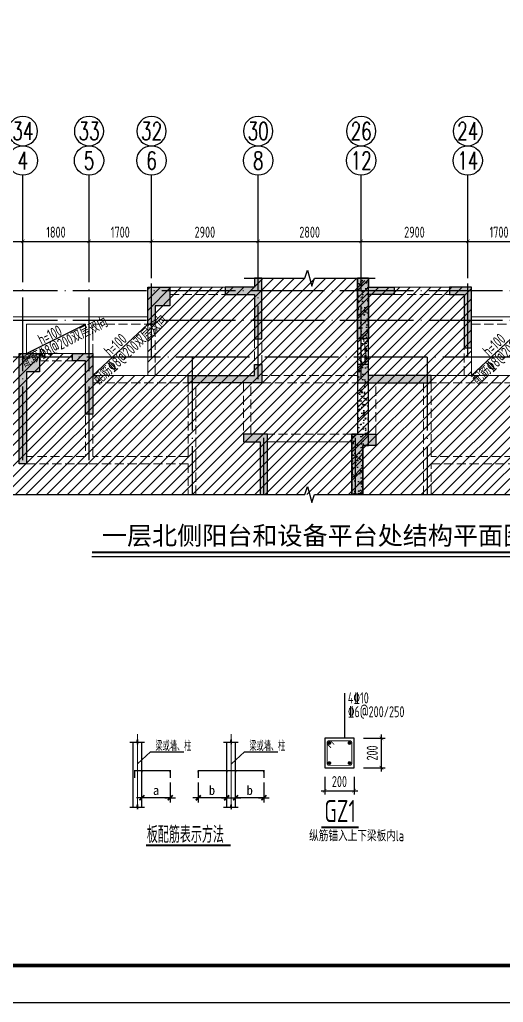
# Model space of a CAD drawing. Extents: x -655480 to 203344, y -294099 to 287156.
# Drawn here: x -189673 to -176519, y 166782 to 193520 of the extents above; entities that cross this region are included whole.
import ezdxf
from ezdxf.enums import TextEntityAlignment as Align

# ---------------------------------------------------------------- set-up
doc = ezdxf.new("R2010")
doc.units = 0
doc.header["$LTSCALE"] = 1000
doc.linetypes.add('DASH', pattern=[0.35, 0.25, -0.1])
doc.linetypes.add('DOTE', pattern=[2.42, 2, -0.2, 0.02, -0.2])
doc.layers.get('0').update_dxf_attribs({"linetype": 'CONTINUOUS'})
doc.layers.get('DEFPOINTS').update_dxf_attribs({"linetype": 'CONTINUOUS'})
for name, color, linetype in [('-TK', 7, 'CONTINUOUS'), ('A-AXIS', 1, 'CONTINUOUS'), ('A-DOTE', 10, 'DOTE'), ('AXIS_NUM', 7, 'CONTINUOUS'), ('DIM', 2, 'CONTINUOUS'), ('GJ', 5, 'CONTINUOUS'), ('HATCH', 8, 'CONTINUOUS'), ('LINK', 6, 'CONTINUOUS'), ('OUTLINE', 2, 'CONTINUOUS'), ('REIN', 6, 'CONTINUOUS'), ('S-L主梁线', 4, 'DASH'), ('S-L梁编号', 6, 'CONTINUOUS'), ('S-Q墙填充', 252, 'CONTINUOUS'), ('S-Q墙实线', 6, 'CONTINUOUS'), ('S-Y一般标注', 3, 'CONTINUOUS'), ('S-大样-砼线', 7, 'CONTINUOUS'), ('S-引出线', 40, 'CONTINUOUS'), ('S-文字', 7, 'CONTINUOUS'), ('S-楼板文字', 7, 'CONTINUOUS'), ('TEXT', 2, 'CONTINUOUS'), ('THIN', 7, 'CONTINUOUS'), ('大样线', 40, 'CONTINUOUS'), ('悬梁', 4, 'CONTINUOUS'), ('空调洞口标注', 130, 'CONTINUOUS'), ('说明文字', 7, 'CONTINUOUS')]:
    doc.layers.add(name, color=color, linetype=linetype)
doc.layers.add('DOTE', color=19, linetype='DOTE', lineweight=9)
doc.styles.add('-宋体', font='', dxfattribs={"width": 0.7, "height": 300, "bigfont": '宋体.TTF'})
doc.styles.add('10', font='', dxfattribs={"width": 0.7, "height": 300})
doc.styles.add('TSSD_Axis', font='complex.shx', dxfattribs={"width": 0.7, "bigfont": 'hztxt.shx'})
doc.styles.add('TSSD_DIMENSION', font='Tssdeng.shx', dxfattribs={"width": 0.7, "bigfont": 'tssdchn.shx'})
doc.styles.add('TSSD_Label', font='Tssdeng.shx', dxfattribs={"width": 0.7, "bigfont": 'hztxt.shx'})
doc.styles.add('TSSD_Norm', font='Tssdeng.shx', dxfattribs={"bigfont": 'tssdchn.shx'})
doc.styles.add('TSSD_REIN', font='tssdeng.shx', dxfattribs={"width": 0.7, "height": 300, "bigfont": 'tssdchn.shx'})
doc.styles.get('-宋体').set_extended_font_data('SimSun')
doc.styles.get('10').set_extended_font_data('SimSun')
doc.dimstyles.new('TSSD_100_100', dxfattribs={"dimtxt": 300, "dimasz": 100, "dimexe": 100, "dimexo": 250, "dimgap": 100, "dimtad": 1, "dimdec": 0, "dimzin": 0, "dimdsep": 46, "dimtxsty": 'TSSD_DIMENSION', "dimblk": 'ARCHTICK', "dimcen": 0, "dimdle": 100, "dimclrt": 7, "dimadec": 0, "dimazin": 0, "dimtfac": 1, "dimtdec": 0, "dimtix": 1, "dimtmove": 2, "dimatfit": 3, "dimldrblk": 'ARCHTICK', "dimfxl": 1, "dimtolj": 1, "dimtzin": 0, "dimarcsym": 0})
doc.dimstyles.new('TSSD_25_100', dxfattribs={"dimtxt": 300, "dimasz": 100, "dimexe": 100, "dimexo": 250, "dimgap": 100, "dimtad": 1, "dimdec": 0, "dimlfac": 0.25, "dimzin": 0, "dimdsep": 46, "dimtxsty": 'TSSD_DIMENSION', "dimblk": 'ARCHTICK', "dimcen": 0, "dimdle": 100, "dimclrt": 7, "dimadec": 0, "dimazin": 0, "dimtfac": 1, "dimtdec": 0, "dimtix": 1, "dimtmove": 2, "dimatfit": 3, "dimldrblk": 'ARCHTICK', "dimfxl": 1, "dimtolj": 1, "dimtzin": 0, "dimarcsym": 0})

# ---------------------------------------------------------------- blocks, each defined once
blk = doc.blocks.new('A1')
blk.add_lwpolyline([(0, 59400), (0, 0), (84100, 0), (84100, 59400)], close=True)
at = {"const_width": 100}
blk.add_lwpolyline([(2500, 58400), (2500, 1000), (83100, 1000), (83100, 58400)], close=True, dxfattribs=at)
blk = doc.blocks.new('ts_axno')
at = {"color": 0, "linetype": 'ByBlock', "lineweight": -2}
blk.add_circle((0, 0), 0.5, dxfattribs=at)
at = {"color": 0, "linetype": 'ByBlock', "lineweight": -2, "style": 'TSSD_Axis', "width": 0.7}
blk.add_attdef('A', text='', height=0.6, dxfattribs=at).set_placement((0, 0), align=Align.MIDDLE_CENTER)
blk = doc.blocks.new('_ArchTick')
at = {"color": 0, "linetype": 'ByBlock', "const_width": 0.15}
blk.add_lwpolyline([(-0.5, -0.5), (0.5, 0.5)], dxfattribs=at)
blk = doc.blocks.new('*D758')
at = {"layer": 'DEFPOINTS', "color": 0, "transparency": 16777216}
for p in [(9300, 8574), (6400, 7574), (9300, 7574)]:
    blk.add_point(p, dxfattribs=at)
at = {"layer": 'S-Y一般标注', "color": 0, "lineweight": -2, "transparency": 16777216}
for p, q in [((6300, 8574), (9400, 8574)), ((6400, 7824), (6400, 8674)), ((9300, 7824), (9300, 8674))]:
    blk.add_line(p, q, dxfattribs=at)
at = {"layer": 'S-Y一般标注', "color": 0, "lineweight": -2, "transparency": 16777216, "xscale": 100, "yscale": 100, "zscale": 100, "rotation": 180}
blk.add_blockref('_ArchTick', (6400, 8574), dxfattribs=at)
at = {"layer": 'S-Y一般标注', "color": 0, "lineweight": -2, "transparency": 16777216, "xscale": 100, "yscale": 100, "zscale": 100}
blk.add_blockref('_ArchTick', (9300, 8574), dxfattribs=at)
at = {"layer": 'S-Y一般标注', "color": 7, "transparency": 16777216, "insert": (7850, 8824), "char_height": 300, "attachment_point": 5, "style": 'TSSD_DIMENSION'}
blk.add_mtext('\\A1;2900', dxfattribs=at)
blk = doc.blocks.new('*D759')
at = {"layer": 'DEFPOINTS', "color": 0, "transparency": 16777216}
for p in [(11100, 8574), (9300, 7574), (11100, 7574)]:
    blk.add_point(p, dxfattribs=at)
at = {"layer": 'S-Y一般标注', "color": 0, "lineweight": -2, "transparency": 16777216}
for p, q in [((9200, 8574), (11200, 8574)), ((9300, 7824), (9300, 8674)), ((11100, 7824), (11100, 8674))]:
    blk.add_line(p, q, dxfattribs=at)
at = {"layer": 'S-Y一般标注', "color": 0, "lineweight": -2, "transparency": 16777216, "xscale": 100, "yscale": 100, "zscale": 100, "rotation": 180}
blk.add_blockref('_ArchTick', (9300, 8574), dxfattribs=at)
at = {"layer": 'S-Y一般标注', "color": 0, "lineweight": -2, "transparency": 16777216, "xscale": 100, "yscale": 100, "zscale": 100}
blk.add_blockref('_ArchTick', (11100, 8574), dxfattribs=at)
at = {"layer": 'S-Y一般标注', "color": 7, "transparency": 16777216, "insert": (10200, 8824), "char_height": 300, "attachment_point": 5, "style": 'TSSD_DIMENSION'}
blk.add_mtext('\\A1;1800', dxfattribs=at)
blk = doc.blocks.new('*D760')
at = {"layer": 'DEFPOINTS', "color": 0, "transparency": 16777216}
for p in [(12800, 8574), (11100, 7574), (12800, 7574)]:
    blk.add_point(p, dxfattribs=at)
at = {"layer": 'S-Y一般标注', "color": 0, "lineweight": -2, "transparency": 16777216}
for p, q in [((11000, 8574), (12900, 8574)), ((11100, 7824), (11100, 8674)), ((12800, 7824), (12800, 8674))]:
    blk.add_line(p, q, dxfattribs=at)
at = {"layer": 'S-Y一般标注', "color": 0, "lineweight": -2, "transparency": 16777216, "xscale": 100, "yscale": 100, "zscale": 100, "rotation": 180}
blk.add_blockref('_ArchTick', (11100, 8574), dxfattribs=at)
at = {"layer": 'S-Y一般标注', "color": 0, "lineweight": -2, "transparency": 16777216, "xscale": 100, "yscale": 100, "zscale": 100}
blk.add_blockref('_ArchTick', (12800, 8574), dxfattribs=at)
at = {"layer": 'S-Y一般标注', "color": 7, "transparency": 16777216, "insert": (11950, 8824), "char_height": 300, "attachment_point": 5, "style": 'TSSD_DIMENSION'}
blk.add_mtext('\\A1;1700', dxfattribs=at)
blk = doc.blocks.new('*D761')
at = {"layer": 'DEFPOINTS', "color": 0, "transparency": 16777216}
for p in [(15700, 8574), (12800, 7574), (15700, 7574)]:
    blk.add_point(p, dxfattribs=at)
at = {"layer": 'S-Y一般标注', "color": 0, "lineweight": -2, "transparency": 16777216}
for p, q in [((12700, 8574), (15800, 8574)), ((12800, 7824), (12800, 8674)), ((15700, 7824), (15700, 8674))]:
    blk.add_line(p, q, dxfattribs=at)
at = {"layer": 'S-Y一般标注', "color": 0, "lineweight": -2, "transparency": 16777216, "xscale": 100, "yscale": 100, "zscale": 100, "rotation": 180}
blk.add_blockref('_ArchTick', (12800, 8574), dxfattribs=at)
at = {"layer": 'S-Y一般标注', "color": 0, "lineweight": -2, "transparency": 16777216, "xscale": 100, "yscale": 100, "zscale": 100}
blk.add_blockref('_ArchTick', (15700, 8574), dxfattribs=at)
at = {"layer": 'S-Y一般标注', "color": 7, "transparency": 16777216, "insert": (14250, 8824), "char_height": 300, "attachment_point": 5, "style": 'TSSD_DIMENSION'}
blk.add_mtext('\\A1;2900', dxfattribs=at)
blk = doc.blocks.new('*D762')
at = {"layer": 'DEFPOINTS', "color": 0, "transparency": 16777216}
for p in [(18500, 8574), (15700, 7574), (18500, 7574)]:
    blk.add_point(p, dxfattribs=at)
at = {"layer": 'S-Y一般标注', "color": 0, "lineweight": -2, "transparency": 16777216}
for p, q in [((15600, 8574), (18600, 8574)), ((15700, 7824), (15700, 8674)), ((18500, 7824), (18500, 8674))]:
    blk.add_line(p, q, dxfattribs=at)
at = {"layer": 'S-Y一般标注', "color": 0, "lineweight": -2, "transparency": 16777216, "xscale": 100, "yscale": 100, "zscale": 100, "rotation": 180}
blk.add_blockref('_ArchTick', (15700, 8574), dxfattribs=at)
at = {"layer": 'S-Y一般标注', "color": 0, "lineweight": -2, "transparency": 16777216, "xscale": 100, "yscale": 100, "zscale": 100}
blk.add_blockref('_ArchTick', (18500, 8574), dxfattribs=at)
at = {"layer": 'S-Y一般标注', "color": 7, "transparency": 16777216, "insert": (17100, 8824), "char_height": 300, "attachment_point": 5, "style": 'TSSD_DIMENSION'}
blk.add_mtext('\\A1;2800', dxfattribs=at)
blk = doc.blocks.new('*D763')
at = {"layer": 'DEFPOINTS', "color": 0, "transparency": 16777216}
for p in [(21400, 8574), (18500, 7574), (21400, 7574)]:
    blk.add_point(p, dxfattribs=at)
at = {"layer": 'S-Y一般标注', "color": 0, "lineweight": -2, "transparency": 16777216}
for p, q in [((18400, 8574), (21500, 8574)), ((18500, 7824), (18500, 8674)), ((21400, 7824), (21400, 8674))]:
    blk.add_line(p, q, dxfattribs=at)
at = {"layer": 'S-Y一般标注', "color": 0, "lineweight": -2, "transparency": 16777216, "xscale": 100, "yscale": 100, "zscale": 100, "rotation": 180}
blk.add_blockref('_ArchTick', (18500, 8574), dxfattribs=at)
at = {"layer": 'S-Y一般标注', "color": 0, "lineweight": -2, "transparency": 16777216, "xscale": 100, "yscale": 100, "zscale": 100}
blk.add_blockref('_ArchTick', (21400, 8574), dxfattribs=at)
at = {"layer": 'S-Y一般标注', "color": 7, "transparency": 16777216, "insert": (19950, 8824), "char_height": 300, "attachment_point": 5, "style": 'TSSD_DIMENSION'}
blk.add_mtext('\\A1;2900', dxfattribs=at)
blk = doc.blocks.new('*D764')
at = {"layer": 'DEFPOINTS', "color": 0, "transparency": 16777216}
for p in [(23100, 8574), (21400, 7574), (23100, 7574)]:
    blk.add_point(p, dxfattribs=at)
at = {"layer": 'S-Y一般标注', "color": 0, "lineweight": -2, "transparency": 16777216}
for p, q in [((21300, 8574), (23200, 8574)), ((21400, 7824), (21400, 8674)), ((23100, 7824), (23100, 8674))]:
    blk.add_line(p, q, dxfattribs=at)
at = {"layer": 'S-Y一般标注', "color": 0, "lineweight": -2, "transparency": 16777216, "xscale": 100, "yscale": 100, "zscale": 100, "rotation": 180}
blk.add_blockref('_ArchTick', (21400, 8574), dxfattribs=at)
at = {"layer": 'S-Y一般标注', "color": 0, "lineweight": -2, "transparency": 16777216, "xscale": 100, "yscale": 100, "zscale": 100}
blk.add_blockref('_ArchTick', (23100, 8574), dxfattribs=at)
at = {"layer": 'S-Y一般标注', "color": 7, "transparency": 16777216, "insert": (22250, 8824), "char_height": 300, "attachment_point": 5, "style": 'TSSD_DIMENSION'}
blk.add_mtext('\\A1;1700', dxfattribs=at)
blk = doc.blocks.new('_DIMX')
blk.add_line((-150, 0), (150, 0))
at = {"const_width": 50}
blk.add_lwpolyline([(-70, -70), (70, 70)], dxfattribs=at)
blk = doc.blocks.new('A$C1DDD5A89')
at = {"color": 6, "const_width": 50}
blk.add_lwpolyline([(439, 25), (2741, 25)], dxfattribs=at)
at = {"layer": 'DOTE', "color": 8, "linetype": 'DOTE'}
for p, q in [((202, 3054), (202, 888)), ((2750, 3054), (2750, 888))]:
    blk.add_line(p, q, dxfattribs=at)
at = {"layer": 'GJ'}
blk.add_point((1858, 2022), dxfattribs=at)
at = {"layer": 'REIN', "color": 1, "const_width": 40}
for points in [[(129, 1860), (129, 2059), (1095, 2059), (1095, 1860)], [(1858, 1860), (1858, 2059), (3643, 2059), (3643, 1860)]]:
    blk.add_lwpolyline(points, dxfattribs=at)
at = {"layer": '大样线'}
for p, q in [((0, 2837), (188, 2837)), ((81, 2837), (81, 1066)), ((188, 2837), (202, 2909)), ((202, 2909), (202, 2778)), ((202, 2778), (217, 2837)), ((217, 2837), (395, 2837)), ((2548, 2837), (2736, 2837)), ((2736, 2837), (2751, 2909)), ((2751, 2909), (2751, 2778)), ((2751, 2778), (2766, 2837)), ((2766, 2837), (2943, 2837)), ((202, 2247), (556, 2571)), ((556, 2571), (1467, 2571)), ((2758, 2247), (3112, 2571)), ((3112, 2571), (4023, 2571)), ((188, 1066), (202, 1138)), ((202, 1138), (202, 1006)), ((2736, 1066), (2751, 1138)), ((2751, 1138), (2751, 1006)), ((0, 1066), (188, 1066)), ((202, 1006), (217, 1066)), ((217, 1066), (395, 1066)), ((2548, 1066), (2736, 1066)), ((2751, 1006), (2766, 1066)), ((2766, 1066), (2943, 1066))]:
    blk.add_line(p, q, dxfattribs=at)
at = {"layer": '大样线', "linetype": 'ByBlock'}
for p, q in [((323, 1066), (323, 2837)), ((2630, 1066), (2630, 2837)), ((2871, 1066), (2871, 2837))]:
    blk.add_line(p, q, dxfattribs=at)
at = {"layer": '大样线', "color": 0, "linetype": 'ByBlock'}
for p in [(323, 2022), (1095, 2022), (2630, 2022), (2871, 2022), (3643, 2022), (202, 1319)]:
    blk.add_point(p, dxfattribs=at)
at = {"layer": '空调洞口标注'}
for p, q in [((1095, 1732), (1095, 1190)), ((1858, 1732), (1858, 1190)), ((3643, 1732), (3643, 1190)), ((1094, 1319), (203, 1319)), ((2629, 1319), (1859, 1319)), ((3642, 1319), (2872, 1319))]:
    blk.add_line(p, q, dxfattribs=at)
blk.add_point((1858, 1319), dxfattribs=at)
at = {"layer": '空调洞口标注', "color": 0, "linetype": 'ByBlock'}
blk.add_point((2871, 1319), dxfattribs=at)
at = {"layer": '空调洞口标注', "xscale": 0.9649999998509884, "yscale": 0.9649999998509884, "zscale": 0.965, "rotation": 180}
for p in [(323, 1319), (1858, 1319)]:
    blk.add_blockref('_DIMX', p, dxfattribs=at)
at = {"layer": '空调洞口标注', "xscale": 0.9649999998509884, "yscale": 0.9649999998509884, "zscale": 0.965}
for p in [(1095, 1319), (2630, 1319), (2872, 1319), (3643, 1319)]:
    blk.add_blockref('_DIMX', p, dxfattribs=at)
at = {"layer": '空调洞口标注', "style": '10'}
for s, p in [('b', (2231, 1523)), ('b', (3257, 1523)), ('a', (709, 1523))]:
    blk.add_text(s, height=250, dxfattribs=at).set_placement(p, align=Align.MIDDLE_CENTER)
at = {"layer": '说明文字'}
for s, height, style, width, p in [('梁或墙、柱', 250, 'TSSD_REIN', 0.6, (693, 2596)), ('梁或墙、柱', 250, 'TSSD_REIN', 0.6, (3249, 2596)), ('板配筋表示方法', 450, 'TSSD_DIMENSION', 0.7, (459, 91))]:
    blk.add_text(s, height=height, dxfattribs=dict(at, style=style, width=width)).set_placement(p)
blk = doc.blocks.new('*D877')
at = {"layer": 'DEFPOINTS', "color": 0, "transparency": 16777216}
for p in [(-180576, 173966), (-179834, 173966), (-180576, 173166)]:
    blk.add_point(p, dxfattribs=at)
at = {"layer": 'DIM', "color": 0, "lineweight": -2, "transparency": 16777216}
for p, q in [((-179834, 173066), (-179834, 174066)), ((-180326, 173966), (-179734, 173966)), ((-180326, 173166), (-179734, 173166))]:
    blk.add_line(p, q, dxfattribs=at)
at = {"layer": 'DIM', "color": 0, "lineweight": -2, "transparency": 16777216, "xscale": 100, "yscale": 100, "zscale": 100}
for p, rotation in [((-179834, 173966), 90), ((-179834, 173166), 270)]:
    blk.add_blockref('_ArchTick', p, dxfattribs=dict(at, rotation=rotation))
at = {"layer": 'DIM', "color": 7, "transparency": 16777216, "insert": (-180084, 173566), "char_height": 300, "attachment_point": 5, "rotation": 90, "style": 'TSSD_DIMENSION'}
blk.add_mtext('\\A1;200', dxfattribs=at)
blk = doc.blocks.new('*D878')
at = {"layer": 'DEFPOINTS', "color": 0, "transparency": 16777216}
for p in [(-181376, 173166), (-180576, 173166), (-180576, 172539)]:
    blk.add_point(p, dxfattribs=at)
at = {"layer": 'DIM', "color": 0, "lineweight": -2, "transparency": 16777216}
for p, q in [((-181376, 172916), (-181376, 172439)), ((-180576, 172916), (-180576, 172439)), ((-181476, 172539), (-180476, 172539))]:
    blk.add_line(p, q, dxfattribs=at)
at = {"layer": 'DIM', "color": 0, "lineweight": -2, "transparency": 16777216, "xscale": 100, "yscale": 100, "zscale": 100, "rotation": 180}
blk.add_blockref('_ArchTick', (-181376, 172539), dxfattribs=at)
at = {"layer": 'DIM', "color": 0, "lineweight": -2, "transparency": 16777216, "xscale": 100, "yscale": 100, "zscale": 100}
blk.add_blockref('_ArchTick', (-180576, 172539), dxfattribs=at)
at = {"layer": 'DIM', "color": 7, "transparency": 16777216, "insert": (-180976, 172789), "char_height": 300, "attachment_point": 5, "style": 'TSSD_DIMENSION'}
blk.add_mtext('\\A1;200', dxfattribs=at)
blk = doc.blocks.new('20210825.10322279')
at = {"layer": 'HATCH'}
h = blk.add_hatch(dxfattribs=at)
h.set_pattern_fill('METAL', color=252, scale=50, style=0)
h.set_pattern_definition([(45, (215650.65, -332357.04), (-141.42136, 141.42136), [])])
h.paths.add_polyline_path([(4500, 5523.7), (4500, 1684.2), (29980, 1684.2), (29980, 5523.7), (23000, 5523.7), (23000, 4924), (21500, 4924), (21500, 7323.7), (18600, 7323.7), (18600, 7573.7), (15600, 7573.7), (15600, 7323.7), (12700, 7323.7), (12700, 4924), (11200, 4924), (11200, 5523.7)])
at = {"layer": 'S-Q墙填充'}
for points in [[(15600, 5923.7), (15800, 5923.7), (15800, 7573.7), (15600, 7573.7), (15600, 7323.7), (14800, 7323.7), (14800, 7123.7), (15600, 7123.7)], [(18700, 5923.7), (18400, 5923.7), (18400, 7573.7), (18700, 7573.7), (18700, 7323.7), (19400, 7323.7), (19400, 7123.7), (18700, 7123.7)], [(12700, 7323.7), (13300, 7323.7), (13300, 6823.7), (12900, 6823.7), (12900, 6323.7), (12700, 6323.7)], [(21500, 7323.7), (20900, 7323.7), (20900, 7123.7), (21300, 7123.7), (21300, 5673.7), (21500, 5673.7)], [(9750, 5023.7), (9400, 5023.7), (9400, 2523.7), (9200, 2523.7), (9200, 5523.7), (9750, 5523.7)], [(11200, 5523.7), (11200, 3873.7), (11000, 3873.7), (11000, 5323.7), (10650, 5323.7), (10650, 5523.7)], [(15800, 5223.7), (15800, 4723.7), (13800, 4723.7), (13800, 4923.7), (15600, 4923.7), (15600, 5223.7)], [(18400, 5223.7), (18400, 4723.7), (20400, 4723.7), (20400, 4923.7), (18700, 4923.7), (18700, 5223.7)], [(15300, 3323.7), (15300, 3123.7), (15750, 3123.7), (15750, 1684.2), (15950, 1684.2), (15950, 1884.2), (15950, 1884.2), (15950, 3323.7)], [(18900, 3323.7), (18900, 3023.7), (18550, 3023.7), (18550, 1684.2), (18250, 1684.2), (18250, 1910.6), (18250, 1910.6), (18250, 3323.7)]]:
    blk.add_hatch(color=256, dxfattribs=at).paths.add_polyline_path(points)
h = blk.add_hatch(dxfattribs=at)
h.set_pattern_fill('ARMORED', color=252, scale=50, style=0)
h.set_pattern_definition([(50, (3599.3, 15973.46), (358.63, -31.376), [37.5, -412.5]), (355, (3599.3, 15973.46), (-69.3757, 376.096), [30, -330]), (100.4514, (3629.18, 15970.85), (289.2547, 344.72), [31.87, -350.571]), (46.1842, (3599.3, 16073.46), (533.6205, -82.7595), [56.25, -618.75]), (96.6356, (3643.76, 16066.56), (467.331, 487.059), [47.805, -525.856]), (351.1842, (3599.3, 16073.46), (467.331, 487.06), [45, -495]), (21, (3649.3, 16048.46), (298.4535, -201.3094), [37.5, -412.5]), (326, (3649.3, 16048.46), (121.6577, 362.575), [30, -330]), (71.4514, (3674.17, 16031.7), (420.1113, 161.265), [31.87, -350.571]), (37.5, (3599.3, 15973.46), (6.0799, 166.4469), [0, -326, 0, -335, 0, -331.25]), (7.5, (3599.3, 15973.46), (131.5348, 197.2059), [0, -191, 0, -318.5, 0, -126.25]), (327.5, (3487.8, 15973.46), (266.9112, -11.2774), [0, -125, 0, -390, 0, -517.5]), (317.5, (3437.8, 15973.46), (291.593, 50.0525), [0, -162.5, 0, -259, 0, -367.5]), (45, (3599.3, 15973.46), (-176.7767, 176.7767), [])])
h.paths.add_polyline_path([(18400, 3323.7), (18250, 3323.7), (18250, 1684.2), (18550, 1684.2), (18550, 1984.2), (18550, 3023.7), (18700, 3023.7), (18700, 7573.7), (18400, 7573.7)])
at = {"layer": 'A-AXIS'}
for p, q in [((9300, 7573.7), (9300, 10373.7)), ((11100, 7573.7), (11100, 10373.7)), ((12800, 7573.7), (12800, 10373.7)), ((15700, 7573.7), (15700, 10373.7)), ((18500, 7573.7), (18500, 10373.7)), ((21400, 7573.7), (21400, 10373.7))]:
    blk.add_line(p, q, dxfattribs=at)
at = {"layer": 'A-DOTE'}
for p, q in [((9300, 2623.7), (9300, 7573.7)), ((11100, 2623.7), (11100, 7573.7)), ((12800, 5423.7), (12800, 7573.7)), ((15700, 4824), (15700, 7573.7)), ((18500, 4824), (18500, 7573.7)), ((21400, 5423.7), (21400, 7573.7)), ((29600, 7223.7), (3600, 7223.7)), ((29600, 6423.7), (3600, 6423.7)), ((29980, 5423.7), (3600, 5423.7)), ((13900.2, 5423.7), (13900.1, 1684.2)), ((20299.8, 5423.7), (20299.9, 1684.2)), ((15850, 1684.2), (15850, 3223.7)), ((18350, 1684.2), (18350, 3223.7))]:
    blk.add_line(p, q, dxfattribs=at)
at = {"layer": 'S-L主梁线', "linetype": 'ByBlock', "lineweight": 18}
for p, q in [((14799.9, 7323.7), (13299.9, 7323.7)), ((20900.1, 7323.7), (19399.6, 7323.7)), ((9300, 6523.7), (6300, 6523.7)), ((11100, 6523.7), (9300, 6523.7)), ((12700, 6523.7), (11100, 6523.7)), ((23100, 6523.7), (21500, 6523.7)), ((9400, 6323.7), (11000, 6323.7)), ((9400, 5523.7), (9400, 6323.7)), ((11000, 6323.7), (11000, 5523.7)), ((12700, 6323.7), (12700, 4924)), ((21500, 6323.7), (21500, 4924)), ((10650.1, 5523.7), (9750, 5523.7)), ((13800, 4924), (11200, 4924)), ((20400, 4924), (23000, 4924)), ((15950, 3123.7), (18250, 3123.7))]:
    blk.add_line(p, q, dxfattribs=at)
at = {"layer": 'S-L主梁线', "linetype": 'DASH', "lineweight": 18}
for p, q in [((13299.9, 7123.7), (14799.9, 7123.7)), ((19399.6, 7123.7), (20900.1, 7123.7)), ((11200, 6323.7), (12700, 6323.7)), ((11200, 5523.7), (11200, 6323.7)), ((12900, 4924), (12900, 6323.7)), ((21300, 4924), (21300, 6323.7)), ((21500, 6323.7), (23000, 6323.7)), ((15600, 5923.7), (15600, 5224)), ((15800, 5224), (15800, 5923.7)), ((18400, 5923.7), (18400, 5224)), ((18600, 5224), (18600, 5923.7)), ((9750, 5323.7), (10650.1, 5323.7)), ((18400, 4924), (15800, 4924)), ((11200, 4724), (13800, 4724)), ((13800, 4724), (13800, 2723.7)), ((14000, 2623.7), (14000, 4724)), ((15299.9, 4724), (15299.9, 3323.7)), ((15499.9, 3323.7), (15499.9, 4724)), ((15800, 4724), (18400, 4724)), ((18699.9, 4724), (18699.9, 3323.7)), ((18899.9, 3323.7), (18899.9, 4724)), ((20200, 4724), (20200, 2623.7)), ((20400, 2723.7), (20400, 4724)), ((23000, 4724), (20400, 4724)), ((11000, 4523.7), (11000, 2723.7)), ((11200, 2723.7), (11200, 4523.7)), ((18250, 3323.7), (15950, 3323.7)), ((11000, 2723.7), (9400, 2723.7)), ((13800, 2723.7), (11200, 2723.7)), ((23000, 2723.7), (20400, 2723.7)), ((9400, 2523.7), (11100, 2523.7)), ((11100, 2523.7), (13800, 2523.7)), ((13800, 2523.7), (13800, 1684.2)), ((14000, 1684.2), (14000, 2623.7)), ((20200, 2623.7), (20200, 1684.2)), ((20400, 2523.7), (23100, 2523.7)), ((20400, 1684.2), (20400, 2523.7))]:
    blk.add_line(p, q, dxfattribs=at)
at = {"layer": 'S-Q墙实线'}
for points in [[(15600, 5923.7), (15800, 5923.7), (15800, 7573.7), (15600, 7573.7), (15600, 7323.7), (14800, 7323.7), (14800, 7123.7), (15600, 7123.7)], [(18700, 5923.7), (18400, 5923.7), (18400, 7573.7), (18700, 7573.7), (18700, 7323.7), (19400, 7323.7), (19400, 7123.7), (18700, 7123.7)], [(12700, 7323.7), (13300, 7323.7), (13300, 6823.7), (12900, 6823.7), (12900, 6323.7), (12700, 6323.7)], [(21500, 7323.7), (20900, 7323.7), (20900, 7123.7), (21300, 7123.7), (21300, 5673.7), (21500, 5673.7)], [(9750, 5023.7), (9400, 5023.7), (9400, 2523.7), (9200, 2523.7), (9200, 5523.7), (9750, 5523.7)], [(11200, 5523.7), (11200, 3873.7), (11000, 3873.7), (11000, 5323.7), (10650, 5323.7), (10650, 5523.7)], [(15800, 5223.7), (15800, 4723.7), (13800, 4723.7), (13800, 4923.7), (15600, 4923.7), (15600, 5223.7)], [(18400, 5223.7), (18400, 4723.7), (20400, 4723.7), (20400, 4923.7), (18700, 4923.7), (18700, 5223.7)], [(15300, 3323.7), (15300, 3123.7), (15750, 3123.7), (15750, 1684.2), (15950, 1684.2), (15950, 1884.2), (15950, 1884.2), (15950, 3323.7)], [(18900, 3323.7), (18900, 3023.7), (18550, 3023.7), (18550, 1684.2), (18250, 1684.2), (18250, 1910.6), (18250, 1910.6), (18250, 3323.7)]]:
    blk.add_lwpolyline(points, close=True, dxfattribs=at)
at = {"layer": 'S-Q墙实线', "linetype": 'ByBlock'}
blk.add_lwpolyline([(18400, 3323.7), (18250, 3323.7), (18250, 1684.2), (18550, 1684.2), (18550, 1984.2), (18550, 1984.2), (18550, 3023.7), (18700, 3023.7), (18700, 7573.7), (18400, 7573.7), (18400, 3323.7)], dxfattribs=at)
at = {"layer": 'S-引出线'}
for p, q in [((9400, 5523.7), (11000, 6323.7)), ((11200, 4924), (12700, 6323.7)), ((21500, 4924), (23000, 6323.7))]:
    blk.add_line(p, q, dxfattribs=at)
at = {"layer": 'S-引出线', "color": 3, "const_width": 56}
blk.add_lwpolyline([(11176.2, 112), (25443.6, 112)], dxfattribs=at)
at = {"layer": 'S-引出线', "color": 3}
blk.add_lwpolyline([(11176.2, 0), (25443.6, 0)], dxfattribs=at)
at = {"layer": 'THIN'}
for points in [[(15320, 7573.7), (16970, 7573.7), (17040, 7793.7), (17160, 7353.7), (17230, 7573.7), (18880, 7573.7)], [(4220, 1684.2), (16970, 1684.2), (17040, 1904.2), (17160, 1464.2), (17230, 1684.2), (29980, 1684.2)]]:
    blk.add_lwpolyline(points, dxfattribs=at)
at = {"layer": 'A-AXIS'}
ref = blk.add_blockref('ts_axno', (9300, 11573.7), dxfattribs=dict(at, xscale=-800, yscale=800, zscale=800))
ref.add_attrib('21', '34', dxfattribs={"layer": 'AXIS_NUM', "height": 480, "style": 'TSSD_Axis', "width": 0.7}).set_placement((9300, 11573.7), align=Align.MIDDLE_CENTER)
ref = blk.add_blockref('ts_axno', (11100, 11573.7), dxfattribs=dict(at, xscale=-800, yscale=800, zscale=800))
ref.add_attrib('20', '33', dxfattribs={"layer": 'AXIS_NUM', "height": 480, "style": 'TSSD_Axis', "width": 0.7}).set_placement((11100, 11573.7), align=Align.MIDDLE_CENTER)
ref = blk.add_blockref('ts_axno', (12800, 11573.7), dxfattribs=dict(at, xscale=-800, yscale=800, zscale=800))
ref.add_attrib('19', '32', dxfattribs={"layer": 'AXIS_NUM', "height": 480, "style": 'TSSD_Axis', "width": 0.7}).set_placement((12800, 11573.7), align=Align.MIDDLE_CENTER)
ref = blk.add_blockref('ts_axno', (15700, 11573.7), dxfattribs=dict(at, xscale=-800, yscale=800, zscale=800))
ref.add_attrib('18', '30', dxfattribs={"layer": 'AXIS_NUM', "height": 480, "style": 'TSSD_Axis', "width": 0.7}).set_placement((15700, 11573.7), align=Align.MIDDLE_CENTER)
ref = blk.add_blockref('ts_axno', (18500, 11573.7), dxfattribs=dict(at, xscale=-800, yscale=800, zscale=800))
ref.add_attrib('17', '26', dxfattribs={"layer": 'AXIS_NUM', "height": 480, "style": 'TSSD_Axis', "width": 0.7}).set_placement((18500, 11573.7), align=Align.MIDDLE_CENTER)
ref = blk.add_blockref('ts_axno', (21400, 11573.7), dxfattribs=dict(at, xscale=-800, yscale=800, zscale=800))
ref.add_attrib('16', '24', dxfattribs={"layer": 'AXIS_NUM', "height": 480, "style": 'TSSD_Axis', "width": 0.7}).set_placement((21400, 11573.7), align=Align.MIDDLE_CENTER)
ref = blk.add_blockref('ts_axno', (9300, 10773.7), dxfattribs=dict(at, xscale=800, yscale=800, zscale=800))
ref.add_attrib('3', '4', dxfattribs={"layer": 'AXIS_NUM', "height": 480, "style": 'TSSD_Axis', "width": 0.7}).set_placement((9300, 10773.7), align=Align.MIDDLE_CENTER)
ref = blk.add_blockref('ts_axno', (11100, 10773.7), dxfattribs=dict(at, xscale=800, yscale=800, zscale=800))
ref.add_attrib('4', '5', dxfattribs={"layer": 'AXIS_NUM', "height": 480, "style": 'TSSD_Axis', "width": 0.7}).set_placement((11100, 10773.7), align=Align.MIDDLE_CENTER)
ref = blk.add_blockref('ts_axno', (12800, 10773.7), dxfattribs=dict(at, xscale=800, yscale=800, zscale=800))
ref.add_attrib('5', '6', dxfattribs={"layer": 'AXIS_NUM', "height": 480, "style": 'TSSD_Axis', "width": 0.7}).set_placement((12800, 10773.7), align=Align.MIDDLE_CENTER)
ref = blk.add_blockref('ts_axno', (15700, 10773.7), dxfattribs=dict(at, xscale=800, yscale=800, zscale=800))
ref.add_attrib('6', '8', dxfattribs={"layer": 'AXIS_NUM', "height": 480, "style": 'TSSD_Axis', "width": 0.7}).set_placement((15700, 10773.7), align=Align.MIDDLE_CENTER)
ref = blk.add_blockref('ts_axno', (18500, 10773.7), dxfattribs=dict(at, xscale=800, yscale=800, zscale=800))
ref.add_attrib('7', '12', dxfattribs={"layer": 'AXIS_NUM', "height": 480, "style": 'TSSD_Axis', "width": 0.7}).set_placement((18500, 10773.7), align=Align.MIDDLE_CENTER)
ref = blk.add_blockref('ts_axno', (21400, 10773.7), dxfattribs=dict(at, xscale=800, yscale=800, zscale=800))
ref.add_attrib('8', '14', dxfattribs={"layer": 'AXIS_NUM', "height": 480, "style": 'TSSD_Axis', "width": 0.7}).set_placement((21400, 10773.7), align=Align.MIDDLE_CENTER)
at = {"layer": 'S-文字', "style": '-宋体'}
blk.add_text('一层北侧阳台和设备平台处结构平面图', height=500, dxfattribs=at).set_placement((11448.7, 318.5))
at = {"layer": 'S-楼板文字', "style": 'TSSD_REIN', "width": 0.7}
for s, rotation, p in [('配筋%%1328@200双层双向', 26.56504, (9358, 5129.4)), ('h=100', 26.56504, (9805.5, 5747.3)), ('配筋%%1328@200双层双向', 43.01975, (11383.7, 4649)), ('配筋%%1328@200双层双向', 43.01975, (21683.7, 4649)), ('h=100', 43.01975, (11674.8, 5424.3)), ('h=100', 43.01975, (21974.8, 5424.3))]:
    blk.add_text(s, height=300, rotation=rotation, dxfattribs=at).set_placement(p)
at = {"layer": 'S-Y一般标注'}
for base, p1, p2, picture, middle in [((9300, 8573.7), (6400, 7573.7), (9300, 7573.7), '*D758', (7850, 8823.7)), ((11100, 8573.7), (9300, 7573.7), (11100, 7573.7), '*D759', (10200, 8823.7)), ((12800, 8573.7), (11100, 7573.7), (12800, 7573.7), '*D760', (11950, 8823.7)), ((15700, 8573.7), (12800, 7573.7), (15700, 7573.7), '*D761', (14250, 8823.7)), ((18500, 8573.7), (15700, 7573.7), (18500, 7573.7), '*D762', (17100, 8823.7)), ((21400, 8573.7), (18500, 7573.7), (21400, 7573.7), '*D763', (19950, 8823.7)), ((23100, 8573.7), (21400, 7573.7), (23100, 7573.7), '*D764', (22250, 8823.7))]:
    dim = blk.add_linear_dim(base=base, p1=p1, p2=p2, dimstyle='TSSD_100_100', dxfattribs=at)
    dim.commit()
    dim.dimension.update_dxf_attribs({"geometry": picture, "text_midpoint": middle})

msp = doc.modelspace()

# ---------------------------------------------------------------- linework, layer by layer
at = {"layer": 'LINK', "color": 1, "const_width": 25}
msp.add_lwpolyline([(-181205.3, 173706.82), (-181297.23, 173798.75, -0.19891237), (-181311.29, 173832.69), (-181311.29, 173853.19, -0.41421356), (-181263.29, 173901.19), (-180689.29, 173901.19, -0.41421356), (-180641.29, 173853.19), (-180641.29, 173279.19, -0.41421356), (-180689.29, 173231.19), (-181263.29, 173231.19, -0.41421356), (-181311.29, 173279.19), (-181311.29, 173853.19, -0.41421356), (-181263.29, 173901.19), (-181242.78, 173901.19, -0.19891237), (-181208.84, 173887.14), (-181116.91, 173795.21)], format="xyb", dxfattribs=at)
at = {"layer": 'OUTLINE'}
msp.add_lwpolyline([(-180576.29, 173966.19), (-181376.29, 173966.19), (-181376.29, 173166.19), (-180576.29, 173166.19)], close=True, dxfattribs=at)
at = {"layer": 'REIN', "const_width": 50}
for points in [[(-181273.79, 173838.69, 1), (-181223.79, 173838.69, 1)], [(-180728.79, 173838.69, 1), (-180678.79, 173838.69, 1)], [(-181273.79, 173293.69, 1), (-181223.79, 173293.69, 1)], [(-180728.79, 173293.69, 1), (-180678.79, 173293.69, 1)]]:
    msp.add_lwpolyline(points, format="xyb", close=True, dxfattribs=at)
at = {"layer": 'TEXT', "color": 0}
msp.add_line((-180826.29, 173966.19), (-180826.29, 175192.46), dxfattribs=at)
at = {"layer": '悬梁', "color": 0, "const_width": 50}
msp.add_lwpolyline([(-180453.91, 171544.26), (-181465.8, 171544.26)], dxfattribs=at)

# ---------------------------------------------------------------- block references
at = {"layer": '-TK'}
msp.add_blockref('A1', (-206460.15, 166782.28), dxfattribs=at)
at = {"layer": 'S-L梁编号'}
msp.add_blockref('20210825.10322279', (-198886, 178914.02), dxfattribs=at)
at = {"layer": 'S-大样-砼线'}
msp.add_blockref('A$C1DDD5A89', (-186672.78, 171029.03), dxfattribs=at)

# ---------------------------------------------------------------- texts
at = {"layer": 'TEXT', "color": 0, "width": 0.7}
for s, style, p in [('4\x8410', 'TSSD_REIN', (-180746.19, 174916.63)), ('\x846@200/250', 'TSSD_REIN', (-180746.19, 174539.86)), ('纵筋锚入上下梁板内la', 'TSSD_Label', (-181802.42, 171165.88))]:
    msp.add_text(s, height=300, dxfattribs=dict(at, style=style)).set_placement(p)
at = {"layer": 'TEXT', "color": 0, "style": 'TSSD_Norm', "width": 0.7}
msp.add_text('GZ1', height=600, dxfattribs=at).set_placement((-180957.81, 171686.61), align=Align.CENTER)

# ---------------------------------------------------------------- dimensions: what is measured, and where the dimension line sits
at = {"layer": 'DIM'}
dim = msp.add_linear_dim(base=(-179833.7, 173966.19), p1=(-180576.29, 173166.19), p2=(-180576.29, 173966.19), angle=90, dimstyle='TSSD_25_100', dxfattribs=at)
dim.commit()
dim.dimension.update_dxf_attribs({"geometry": '*D877', "text_midpoint": (-180083.7, 173566.19)})
dim = msp.add_linear_dim(base=(-180576.29, 172539.42), p1=(-181376.29, 173166.19), p2=(-180576.29, 173166.19), dimstyle='TSSD_25_100', dxfattribs=at)
dim.commit()
dim.dimension.update_dxf_attribs({"geometry": '*D878', "text_midpoint": (-180976.29, 172789.42)})

doc.saveas('drawing.dxf')
